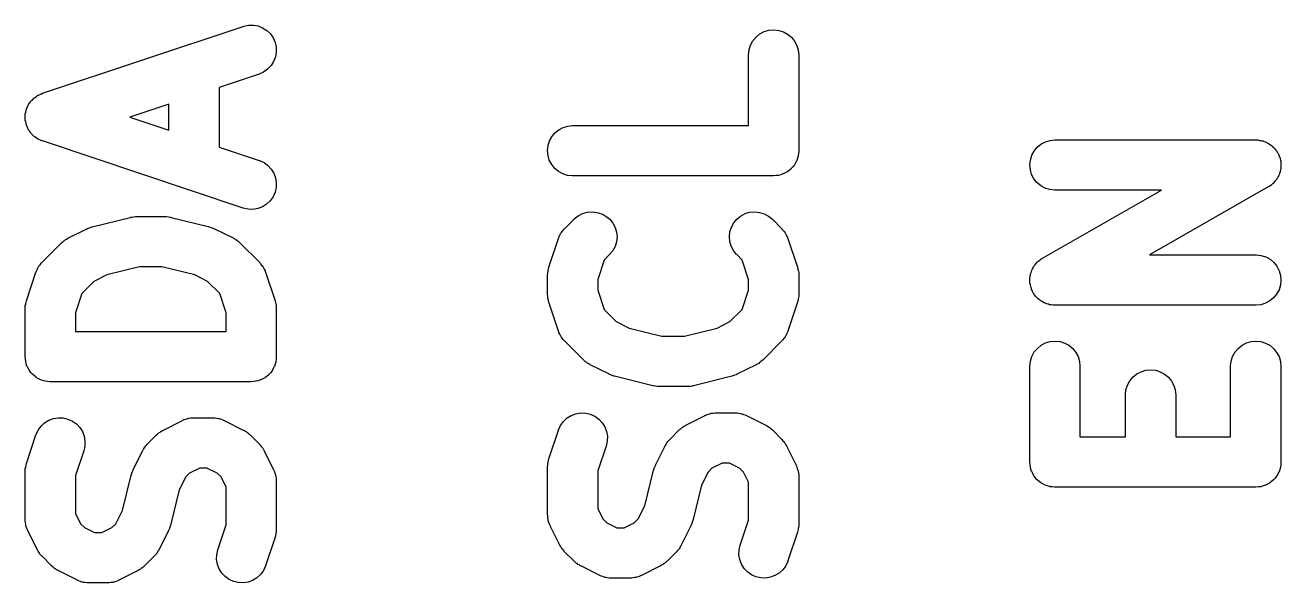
# Model space of a CAD drawing. Extents: x 113.5 to 162.5, y -151.1 to -75.5.
# Drawn here: x 137.13 to 143.38, y -148.94 to -146.17 of the extents above; entities that cross this region are included whole.
import ezdxf

# ---------------------------------------------------------------- set-up
doc = ezdxf.new("R2010")
doc.units = 0
doc.layers.add('BLACK', color=7, linetype='CONTINUOUS')

msp = doc.modelspace()

# ---------------------------------------------------------------- linework, layer by layer
at = {"layer": 'BLACK', "linetype": 'CONTINUOUS'}
for p, q in [((137.213, -146.505), (138.213, -146.172)), ((138.213, -146.172), (138.215, -146.171)), ((138.215, -146.171), (138.238, -146.166)), ((138.238, -146.166), (138.263, -146.166)), ((138.263, -146.166), (138.287, -146.17)), ((138.287, -146.17), (138.309, -146.179)), ((138.309, -146.179), (138.33, -146.192)), ((138.33, -146.192), (138.348, -146.209)), ((138.348, -146.209), (138.361, -146.229)), ((138.361, -146.229), (138.371, -146.252)), ((140.737, -146.265), (140.749, -146.244)), ((140.749, -146.244), (140.765, -146.225)), ((140.765, -146.225), (140.784, -146.21)), ((140.784, -146.21), (140.806, -146.198)), ((140.806, -146.198), (140.829, -146.191)), ((140.829, -146.191), (140.853, -146.189)), ((140.853, -146.189), (140.878, -146.192)), ((140.878, -146.192), (140.901, -146.199)), ((140.901, -146.199), (140.922, -146.211)), ((140.922, -146.211), (140.941, -146.226)), ((140.941, -146.226), (140.956, -146.245)), ((140.956, -146.245), (140.968, -146.267)), ((138.371, -146.252), (138.376, -146.276)), ((138.377, -146.3), (138.373, -146.324)), ((138.376, -146.276), (138.377, -146.3)), ((140.727, -146.313), (140.73, -146.288)), ((140.73, -146.288), (140.737, -146.265)), ((140.968, -146.267), (140.975, -146.29)), ((140.975, -146.29), (140.977, -146.314)), ((138.351, -146.367), (138.334, -146.385)), ((138.364, -146.347), (138.351, -146.367)), ((138.373, -146.324), (138.364, -146.347)), ((140.727, -146.314), (140.727, -146.313)), ((140.727, -146.665), (140.727, -146.314)), ((140.977, -146.314), (140.977, -146.79)), ((138.292, -146.409), (138.092, -146.476)), ((138.314, -146.399), (138.292, -146.409)), ((138.334, -146.385), (138.314, -146.399)), ((138.092, -146.476), (138.092, -146.772)), ((137.143, -146.565), (137.144, -146.561)), ((137.144, -146.561), (137.149, -146.554)), ((137.149, -146.554), (137.154, -146.547)), ((137.154, -146.547), (137.156, -146.544)), ((137.156, -146.544), (137.158, -146.541)), ((137.158, -146.541), (137.165, -146.535)), ((137.165, -146.535), (137.171, -146.529)), ((137.171, -146.529), (137.174, -146.527)), ((137.174, -146.527), (137.176, -146.525)), ((137.176, -146.525), (137.184, -146.52)), ((137.184, -146.52), (137.191, -146.515)), ((137.191, -146.515), (137.194, -146.514)), ((137.194, -146.514), (137.197, -146.512)), ((137.197, -146.512), (137.205, -146.509)), ((137.205, -146.509), (137.213, -146.505)), ((137.842, -146.559), (137.648, -146.624)), ((137.842, -146.688), (137.842, -146.559)), ((137.128, -146.607), (137.13, -146.599)), ((137.128, -146.611), (137.128, -146.607)), ((137.128, -146.614), (137.128, -146.611)), ((137.128, -146.623), (137.128, -146.614)), ((137.128, -146.632), (137.128, -146.623)), ((137.13, -146.599), (137.132, -146.59)), ((137.132, -146.59), (137.133, -146.587)), ((137.133, -146.587), (137.134, -146.583)), ((137.134, -146.583), (137.138, -146.576)), ((137.138, -146.576), (137.141, -146.568)), ((137.141, -146.568), (137.143, -146.565)), ((137.648, -146.624), (137.842, -146.688)), ((137.128, -146.635), (137.128, -146.632)), ((137.128, -146.639), (137.128, -146.635)), ((137.13, -146.647), (137.128, -146.639)), ((137.132, -146.656), (137.13, -146.647)), ((137.133, -146.659), (137.132, -146.656)), ((137.134, -146.663), (137.133, -146.659)), ((137.137, -146.67), (137.134, -146.663)), ((137.14, -146.679), (137.137, -146.67)), ((137.142, -146.682), (137.14, -146.679)), ((137.143, -146.685), (137.142, -146.682)), ((137.148, -146.692), (137.143, -146.685)), ((139.764, -146.702), (139.783, -146.686)), ((139.783, -146.686), (139.805, -146.675)), ((139.805, -146.675), (139.828, -146.668)), ((139.828, -146.668), (139.852, -146.665)), ((139.852, -146.665), (140.727, -146.665)), ((137.153, -146.699), (137.148, -146.692)), ((137.155, -146.702), (137.153, -146.699)), ((137.157, -146.705), (137.155, -146.702)), ((137.163, -146.711), (137.157, -146.705)), ((137.169, -146.717), (137.163, -146.711)), ((137.172, -146.719), (137.169, -146.717)), ((137.175, -146.722), (137.172, -146.719)), ((137.182, -146.727), (137.175, -146.722)), ((137.189, -146.732), (137.182, -146.727)), ((137.192, -146.733), (137.189, -146.732)), ((137.195, -146.735), (137.192, -146.733)), ((137.203, -146.738), (137.195, -146.735)), ((137.211, -146.742), (137.203, -146.738)), ((137.213, -146.742), (137.211, -146.742)), ((138.213, -147.076), (137.213, -146.742)), ((139.73, -146.765), (139.737, -146.742)), ((139.737, -146.742), (139.749, -146.721)), ((139.749, -146.721), (139.764, -146.702)), ((142.183, -146.758), (142.205, -146.746)), ((142.205, -146.746), (142.228, -146.739)), ((142.228, -146.739), (142.252, -146.737)), ((142.252, -146.737), (143.252, -146.737)), ((143.252, -146.737), (143.254, -146.737)), ((143.254, -146.737), (143.258, -146.737)), ((143.258, -146.737), (143.263, -146.737)), ((143.263, -146.737), (143.27, -146.739)), ((143.27, -146.739), (143.278, -146.74)), ((143.278, -146.74), (143.282, -146.741)), ((143.282, -146.741), (143.287, -146.742)), ((143.287, -146.742), (143.294, -146.745)), ((143.294, -146.745), (143.302, -146.747)), ((143.302, -146.747), (143.305, -146.749)), ((143.305, -146.749), (143.309, -146.751)), ((138.092, -146.772), (138.292, -146.839)), ((139.727, -146.79), (139.73, -146.765)), ((139.73, -146.814), (139.727, -146.79)), ((140.976, -146.804), (140.975, -146.816)), ((140.977, -146.792), (140.976, -146.804)), ((140.977, -146.79), (140.977, -146.791)), ((140.977, -146.791), (140.977, -146.791)), ((140.977, -146.791), (140.977, -146.791)), ((140.977, -146.791), (140.977, -146.792)), ((142.137, -146.813), (142.149, -146.792)), ((142.149, -146.792), (142.164, -146.773)), ((142.164, -146.773), (142.183, -146.758)), ((143.309, -146.751), (143.316, -146.755)), ((143.316, -146.755), (143.323, -146.759)), ((143.323, -146.759), (143.326, -146.761)), ((143.326, -146.761), (143.33, -146.764)), ((143.33, -146.764), (143.336, -146.769)), ((143.336, -146.769), (143.342, -146.774)), ((143.342, -146.774), (143.344, -146.778)), ((143.344, -146.778), (143.347, -146.781)), ((143.347, -146.781), (143.352, -146.787)), ((143.352, -146.787), (143.357, -146.793)), ((143.357, -146.793), (143.359, -146.797)), ((143.359, -146.797), (143.361, -146.801)), ((143.361, -146.801), (143.365, -146.808)), ((143.365, -146.808), (143.368, -146.815)), ((138.292, -146.839), (138.294, -146.839)), ((138.294, -146.839), (138.316, -146.849)), ((138.316, -146.849), (138.335, -146.864)), ((138.335, -146.864), (138.352, -146.882)), ((139.736, -146.837), (139.73, -146.814)), ((139.748, -146.859), (139.736, -146.837)), ((139.763, -146.878), (139.748, -146.859)), ((140.948, -146.87), (140.94, -146.879)), ((140.956, -146.861), (140.948, -146.87)), ((140.962, -146.85), (140.956, -146.86)), ((140.956, -146.86), (140.956, -146.861)), ((140.956, -146.861), (140.956, -146.861)), ((140.967, -146.84), (140.962, -146.85)), ((140.968, -146.839), (140.967, -146.839)), ((140.967, -146.839), (140.967, -146.84)), ((140.971, -146.828), (140.968, -146.839)), ((140.975, -146.816), (140.971, -146.828)), ((140.975, -146.816), (140.975, -146.816)), ((140.975, -146.816), (140.975, -146.816)), ((142.127, -146.861), (142.13, -146.837)), ((142.13, -146.885), (142.127, -146.861)), ((142.13, -146.837), (142.137, -146.813)), ((143.368, -146.815), (143.369, -146.819)), ((143.369, -146.819), (143.371, -146.823)), ((143.371, -146.823), (143.373, -146.831)), ((143.373, -146.831), (143.375, -146.838)), ((143.375, -146.838), (143.376, -146.843)), ((143.376, -146.843), (143.376, -146.847)), ((143.376, -146.847), (143.377, -146.855)), ((143.377, -146.871), (143.376, -146.879)), ((143.377, -146.855), (143.377, -146.863)), ((143.377, -146.863), (143.377, -146.867)), ((143.377, -146.867), (143.377, -146.871)), ((138.352, -146.882), (138.365, -146.902)), ((138.365, -146.902), (138.373, -146.925)), ((138.373, -146.925), (138.377, -146.949)), ((139.782, -146.894), (139.763, -146.878)), ((139.803, -146.905), (139.782, -146.894)), ((139.826, -146.913), (139.803, -146.905)), ((139.851, -146.915), (139.826, -146.913)), ((139.852, -146.915), (139.851, -146.915)), ((140.852, -146.915), (139.852, -146.915)), ((140.864, -146.914), (140.852, -146.915)), ((140.876, -146.913), (140.864, -146.914)), ((140.877, -146.913), (140.876, -146.913)), ((140.876, -146.913), (140.876, -146.913)), ((140.888, -146.91), (140.877, -146.913)), ((140.899, -146.906), (140.888, -146.91)), ((140.9, -146.906), (140.899, -146.906)), ((140.91, -146.901), (140.9, -146.906)), ((140.9, -146.906), (140.9, -146.906)), ((140.921, -146.895), (140.91, -146.901)), ((140.922, -146.895), (140.921, -146.895)), ((140.921, -146.895), (140.921, -146.895)), ((140.931, -146.887), (140.922, -146.895)), ((140.94, -146.88), (140.931, -146.887)), ((140.94, -146.879), (140.94, -146.879)), ((140.94, -146.879), (140.94, -146.88)), ((142.136, -146.909), (142.13, -146.885)), ((142.148, -146.93), (142.136, -146.909)), ((142.163, -146.949), (142.148, -146.93)), ((143.353, -146.935), (143.351, -146.939)), ((143.356, -146.932), (143.353, -146.935)), ((143.36, -146.925), (143.356, -146.932)), ((143.364, -146.918), (143.36, -146.925)), ((143.366, -146.914), (143.364, -146.918)), ((143.368, -146.91), (143.366, -146.914)), ((143.37, -146.903), (143.368, -146.91)), ((143.373, -146.895), (143.37, -146.903)), ((143.374, -146.891), (143.373, -146.895)), ((143.375, -146.887), (143.374, -146.891)), ((143.376, -146.879), (143.375, -146.887)), ((138.371, -146.997), (138.361, -147.02)), ((138.376, -146.974), (138.371, -146.997)), ((138.377, -146.949), (138.376, -146.974)), ((142.182, -146.965), (142.163, -146.949)), ((142.203, -146.977), (142.182, -146.965)), ((142.19, -147.325), (142.782, -146.987)), ((142.226, -146.984), (142.203, -146.977)), ((142.251, -146.987), (142.226, -146.984)), ((142.252, -146.987), (142.251, -146.987)), ((142.782, -146.987), (142.252, -146.987)), ((143.314, -146.97), (142.723, -147.308)), ((143.318, -146.968), (143.314, -146.97)), ((143.322, -146.966), (143.318, -146.968)), ((143.328, -146.961), (143.322, -146.966)), ((143.334, -146.956), (143.328, -146.961)), ((143.337, -146.953), (143.334, -146.956)), ((143.34, -146.951), (143.337, -146.953)), ((143.346, -146.944), (143.34, -146.951)), ((143.351, -146.939), (143.346, -146.944)), ((138.329, -147.056), (138.308, -147.069)), ((138.346, -147.04), (138.329, -147.056)), ((138.361, -147.02), (138.346, -147.04)), ((137.46, -147.169), (137.651, -147.122)), ((137.651, -147.122), (137.652, -147.121)), ((137.652, -147.121), (137.655, -147.121)), ((137.655, -147.121), (137.657, -147.12)), ((137.657, -147.12), (137.667, -147.119)), ((137.667, -147.119), (137.677, -147.118)), ((137.677, -147.118), (137.679, -147.118)), ((137.679, -147.118), (137.681, -147.118)), ((137.681, -147.118), (137.824, -147.118)), ((137.824, -147.118), (137.826, -147.118)), ((137.826, -147.118), (137.828, -147.118)), ((137.828, -147.118), (137.83, -147.118)), ((137.83, -147.118), (137.84, -147.119)), ((137.84, -147.119), (137.85, -147.121)), ((137.85, -147.121), (137.852, -147.121)), ((137.852, -147.121), (137.854, -147.122)), ((137.854, -147.122), (138.045, -147.169)), ((138.237, -147.081), (138.213, -147.076)), ((138.261, -147.082), (138.237, -147.081)), ((138.285, -147.078), (138.261, -147.082)), ((138.308, -147.069), (138.285, -147.078)), ((139.86, -147.129), (139.88, -147.114)), ((139.88, -147.114), (139.901, -147.103)), ((139.901, -147.103), (139.925, -147.096)), ((139.925, -147.096), (139.949, -147.094)), ((139.949, -147.094), (139.973, -147.097)), ((139.973, -147.097), (139.996, -147.104)), ((139.996, -147.104), (140.018, -147.116)), ((140.018, -147.116), (140.037, -147.131)), ((140.669, -147.13), (140.688, -147.115)), ((140.688, -147.115), (140.71, -147.103)), ((140.71, -147.103), (140.733, -147.096)), ((140.733, -147.096), (140.758, -147.094)), ((140.758, -147.094), (140.782, -147.097)), ((140.782, -147.097), (140.805, -147.104)), ((140.805, -147.104), (140.827, -147.115)), ((140.827, -147.115), (140.846, -147.131)), ((137.339, -147.226), (137.435, -147.179)), ((137.435, -147.179), (137.436, -147.178)), ((137.436, -147.178), (137.437, -147.178)), ((137.437, -147.177), (137.448, -147.173)), ((137.437, -147.178), (137.437, -147.177)), ((137.448, -147.173), (137.459, -147.169)), ((137.459, -147.169), (137.46, -147.169)), ((137.46, -147.169), (137.46, -147.169)), ((138.045, -147.169), (138.046, -147.17)), ((138.046, -147.17), (138.047, -147.17)), ((138.047, -147.17), (138.047, -147.17)), ((138.047, -147.17), (138.058, -147.174)), ((138.058, -147.174), (138.069, -147.178)), ((138.069, -147.178), (138.07, -147.178)), ((138.07, -147.178), (138.07, -147.179)), ((138.07, -147.179), (138.165, -147.226)), ((139.802, -147.191), (139.807, -147.184)), ((139.807, -147.184), (139.809, -147.181)), ((139.809, -147.181), (139.812, -147.178)), ((139.812, -147.178), (139.859, -147.131)), ((139.859, -147.131), (139.86, -147.129)), ((140.037, -147.131), (140.052, -147.15)), ((140.052, -147.15), (140.063, -147.172)), ((140.063, -147.172), (140.07, -147.195)), ((140.635, -147.193), (140.642, -147.17)), ((140.642, -147.17), (140.654, -147.149)), ((140.654, -147.149), (140.669, -147.13)), ((140.846, -147.131), (140.893, -147.178)), ((140.893, -147.178), (140.894, -147.18)), ((140.894, -147.18), (140.897, -147.182)), ((140.897, -147.182), (140.899, -147.185)), ((140.899, -147.185), (140.904, -147.192)), ((137.212, -147.345), (137.307, -147.25)), ((137.307, -147.25), (137.308, -147.248)), ((137.308, -147.248), (137.314, -147.244)), ((137.314, -147.244), (137.319, -147.239)), ((137.319, -147.239), (137.323, -147.237)), ((137.323, -147.237), (137.327, -147.233)), ((137.327, -147.233), (137.333, -147.23)), ((137.333, -147.23), (137.339, -147.226)), ((138.165, -147.226), (138.167, -147.227)), ((138.167, -147.227), (138.173, -147.231)), ((138.173, -147.231), (138.179, -147.234)), ((138.179, -147.234), (138.183, -147.238)), ((138.183, -147.238), (138.187, -147.24)), ((138.187, -147.24), (138.192, -147.245)), ((138.192, -147.245), (138.198, -147.25)), ((138.198, -147.25), (138.293, -147.345)), ((139.734, -147.37), (139.781, -147.227)), ((139.781, -147.227), (139.782, -147.225)), ((139.782, -147.225), (139.784, -147.222)), ((139.784, -147.222), (139.785, -147.219)), ((139.785, -147.219), (139.789, -147.211)), ((139.789, -147.211), (139.792, -147.203)), ((139.792, -147.203), (139.794, -147.2)), ((139.794, -147.2), (139.796, -147.197)), ((139.796, -147.197), (139.802, -147.191)), ((140.07, -147.244), (140.063, -147.267)), ((140.07, -147.195), (140.073, -147.219)), ((140.073, -147.219), (140.07, -147.244)), ((140.632, -147.218), (140.635, -147.193)), ((140.634, -147.242), (140.632, -147.218)), ((140.641, -147.265), (140.634, -147.242)), ((140.904, -147.192), (140.91, -147.199)), ((140.91, -147.199), (140.911, -147.202)), ((140.911, -147.202), (140.913, -147.205)), ((140.913, -147.205), (140.917, -147.213)), ((140.917, -147.213), (140.921, -147.22)), ((140.921, -147.22), (140.922, -147.224)), ((140.922, -147.224), (140.923, -147.227)), ((140.923, -147.227), (140.971, -147.37)), ((140.036, -147.307), (140.009, -147.334)), ((140.051, -147.289), (140.036, -147.307)), ((140.063, -147.267), (140.051, -147.289)), ((140.652, -147.287), (140.641, -147.265)), ((140.668, -147.306), (140.652, -147.287)), ((140.669, -147.307), (140.668, -147.306)), ((140.696, -147.334), (140.669, -147.307)), ((142.723, -147.308), (143.252, -147.308)), ((143.252, -147.308), (143.254, -147.308)), ((143.254, -147.308), (143.278, -147.311)), ((143.278, -147.311), (143.302, -147.318)), ((137.189, -147.378), (137.192, -147.37)), ((137.192, -147.37), (137.194, -147.367)), ((137.194, -147.367), (137.196, -147.364)), ((137.196, -147.364), (137.202, -147.357)), ((137.202, -147.357), (137.207, -147.35)), ((137.207, -147.35), (137.209, -147.348)), ((137.209, -147.348), (137.212, -147.345)), ((137.696, -147.368), (137.534, -147.408)), ((137.808, -147.368), (137.696, -147.368)), ((137.971, -147.408), (137.808, -147.368)), ((138.293, -147.345), (138.294, -147.346)), ((138.294, -147.346), (138.297, -147.349)), ((138.297, -147.349), (138.299, -147.352)), ((138.299, -147.352), (138.304, -147.359)), ((138.304, -147.359), (138.31, -147.365)), ((138.31, -147.365), (138.311, -147.369)), ((138.311, -147.369), (138.313, -147.372)), ((138.313, -147.372), (138.317, -147.379)), ((139.732, -147.377), (139.734, -147.37)), ((140.009, -147.334), (139.977, -147.43)), ((140.727, -147.43), (140.696, -147.334)), ((140.971, -147.37), (140.972, -147.372)), ((140.972, -147.372), (140.973, -147.379)), ((142.141, -147.377), (142.145, -147.37)), ((142.145, -147.37), (142.149, -147.363)), ((142.149, -147.363), (142.151, -147.36)), ((142.151, -147.36), (142.154, -147.357)), ((142.154, -147.357), (142.159, -147.351)), ((142.159, -147.351), (142.164, -147.345)), ((142.164, -147.345), (142.168, -147.342)), ((142.168, -147.342), (142.17, -147.339)), ((142.17, -147.339), (142.177, -147.334)), ((142.177, -147.334), (142.183, -147.329)), ((142.183, -147.329), (142.187, -147.327)), ((142.187, -147.327), (142.19, -147.325)), ((143.302, -147.318), (143.323, -147.33)), ((143.323, -147.33), (143.342, -147.346)), ((143.342, -147.346), (143.357, -147.365)), ((143.357, -147.365), (143.368, -147.387)), ((137.134, -147.537), (137.181, -147.394)), ((137.181, -147.394), (137.182, -147.392)), ((137.182, -147.392), (137.184, -147.389)), ((137.184, -147.389), (137.185, -147.385)), ((137.185, -147.385), (137.189, -147.378)), ((137.534, -147.408), (137.469, -147.441)), ((138.035, -147.441), (137.971, -147.408)), ((138.317, -147.379), (138.321, -147.387)), ((138.321, -147.387), (138.322, -147.39)), ((138.322, -147.39), (138.323, -147.394)), ((138.323, -147.394), (138.371, -147.537)), ((139.727, -147.408), (139.728, -147.401)), ((139.727, -147.41), (139.727, -147.408)), ((139.727, -147.505), (139.727, -147.41)), ((139.728, -147.394), (139.73, -147.389)), ((139.728, -147.401), (139.728, -147.394)), ((139.73, -147.384), (139.732, -147.377)), ((139.73, -147.389), (139.73, -147.384)), ((139.977, -147.43), (139.977, -147.484)), ((140.727, -147.484), (140.727, -147.43)), ((140.973, -147.379), (140.975, -147.385)), ((140.975, -147.385), (140.976, -147.39)), ((140.976, -147.39), (140.977, -147.396)), ((140.977, -147.396), (140.977, -147.403)), ((140.977, -147.403), (140.977, -147.41)), ((140.977, -147.41), (140.977, -147.505)), ((142.127, -147.432), (142.128, -147.428)), ((142.128, -147.44), (142.127, -147.432)), ((142.128, -147.424), (142.129, -147.416)), ((142.128, -147.428), (142.128, -147.424)), ((142.129, -147.416), (142.13, -147.408)), ((142.13, -147.408), (142.131, -147.404)), ((142.131, -147.404), (142.132, -147.4)), ((142.132, -147.4), (142.135, -147.393)), ((142.135, -147.393), (142.137, -147.385)), ((142.137, -147.385), (142.139, -147.381)), ((142.139, -147.381), (142.141, -147.377)), ((143.368, -147.387), (143.375, -147.41)), ((143.375, -147.41), (143.377, -147.434)), ((143.377, -147.434), (143.375, -147.458)), ((137.469, -147.441), (137.409, -147.501)), ((138.096, -147.501), (138.035, -147.441)), ((139.977, -147.484), (140.009, -147.58)), ((140.696, -147.58), (140.727, -147.484)), ((142.128, -147.448), (142.128, -147.44)), ((142.129, -147.453), (142.128, -147.448)), ((142.13, -147.457), (142.129, -147.453)), ((142.132, -147.464), (142.13, -147.457)), ((142.134, -147.472), (142.132, -147.464)), ((142.135, -147.476), (142.134, -147.472)), ((142.136, -147.48), (142.135, -147.476)), ((142.14, -147.487), (142.136, -147.48)), ((142.143, -147.495), (142.14, -147.487)), ((142.146, -147.498), (142.143, -147.495)), ((142.148, -147.502), (142.146, -147.498)), ((143.368, -147.482), (143.356, -147.503)), ((143.375, -147.458), (143.368, -147.482)), ((137.128, -147.56), (137.13, -147.555)), ((137.128, -147.567), (137.128, -147.56)), ((137.13, -147.55), (137.132, -147.544)), ((137.13, -147.555), (137.13, -147.55)), ((137.132, -147.544), (137.134, -147.537)), ((137.409, -147.501), (137.377, -147.596)), ((138.127, -147.596), (138.096, -147.501)), ((138.371, -147.537), (138.372, -147.538)), ((138.372, -147.538), (138.373, -147.545)), ((138.373, -147.545), (138.375, -147.552)), ((138.375, -147.552), (138.376, -147.557)), ((138.376, -147.557), (138.377, -147.562)), ((138.377, -147.562), (138.377, -147.569)), ((139.728, -147.512), (139.727, -147.505)), ((139.728, -147.519), (139.728, -147.512)), ((139.729, -147.524), (139.728, -147.519)), ((139.73, -147.529), (139.729, -147.524)), ((139.732, -147.536), (139.73, -147.529)), ((139.733, -147.543), (139.732, -147.536)), ((139.734, -147.544), (139.733, -147.543)), ((139.781, -147.687), (139.734, -147.544)), ((140.971, -147.544), (140.923, -147.687)), ((140.973, -147.537), (140.971, -147.544)), ((140.975, -147.531), (140.973, -147.537)), ((140.976, -147.521), (140.975, -147.526)), ((140.975, -147.526), (140.975, -147.531)), ((140.977, -147.513), (140.976, -147.521)), ((140.977, -147.505), (140.977, -147.507)), ((140.977, -147.507), (140.977, -147.513)), ((142.153, -147.508), (142.148, -147.502)), ((142.157, -147.515), (142.153, -147.508)), ((142.16, -147.518), (142.157, -147.515)), ((142.163, -147.521), (142.16, -147.518)), ((142.169, -147.526), (142.163, -147.521)), ((142.175, -147.531), (142.169, -147.526)), ((142.179, -147.534), (142.175, -147.531)), ((142.182, -147.536), (142.179, -147.534)), ((142.189, -147.54), (142.182, -147.536)), ((142.196, -147.545), (142.189, -147.54)), ((142.199, -147.546), (142.196, -147.545)), ((142.203, -147.548), (142.199, -147.546)), ((142.211, -147.551), (142.203, -147.548)), ((142.218, -147.554), (142.211, -147.551)), ((142.222, -147.554), (142.218, -147.554)), ((142.226, -147.556), (142.222, -147.554)), ((142.234, -147.556), (142.226, -147.556)), ((142.242, -147.558), (142.234, -147.556)), ((142.246, -147.558), (142.242, -147.558)), ((142.251, -147.558), (142.246, -147.558)), ((142.252, -147.558), (142.251, -147.558)), ((143.252, -147.558), (142.252, -147.558)), ((143.277, -147.556), (143.252, -147.558)), ((143.3, -147.549), (143.277, -147.556)), ((143.322, -147.537), (143.3, -147.549)), ((143.34, -147.522), (143.322, -147.537)), ((143.356, -147.503), (143.34, -147.522)), ((137.127, -147.574), (137.128, -147.567)), ((137.127, -147.576), (137.127, -147.574)), ((137.127, -147.814), (137.127, -147.576)), ((137.377, -147.596), (137.377, -147.689)), ((138.127, -147.689), (138.127, -147.596)), ((138.377, -147.569), (138.377, -147.576)), ((138.377, -147.576), (138.377, -147.814)), ((140.009, -147.58), (140.069, -147.64)), ((140.635, -147.64), (140.696, -147.58)), ((139.783, -147.691), (139.781, -147.687)), ((140.069, -147.64), (140.134, -147.673)), ((140.134, -147.673), (140.296, -147.713)), ((140.408, -147.713), (140.571, -147.673)), ((140.571, -147.673), (140.635, -147.64)), ((140.923, -147.687), (140.923, -147.689)), ((137.377, -147.689), (138.127, -147.689)), ((139.784, -147.694), (139.783, -147.691)), ((139.788, -147.702), (139.784, -147.694)), ((139.791, -147.709), (139.788, -147.702)), ((139.793, -147.712), (139.791, -147.709)), ((139.795, -147.716), (139.793, -147.712)), ((139.8, -147.722), (139.795, -147.716)), ((139.805, -147.729), (139.8, -147.722)), ((139.808, -147.732), (139.805, -147.729)), ((139.81, -147.735), (139.808, -147.732)), ((139.812, -147.736), (139.81, -147.735)), ((139.907, -147.831), (139.812, -147.736)), ((140.296, -147.713), (140.408, -147.713)), ((140.893, -147.736), (140.798, -147.831)), ((140.895, -147.733), (140.893, -147.736)), ((140.898, -147.731), (140.895, -147.733)), ((140.903, -147.724), (140.898, -147.731)), ((140.909, -147.717), (140.903, -147.724)), ((140.91, -147.714), (140.909, -147.717)), ((140.913, -147.711), (140.91, -147.714)), ((140.916, -147.703), (140.913, -147.711)), ((140.92, -147.696), (140.916, -147.703)), ((140.921, -147.692), (140.92, -147.696)), ((140.923, -147.689), (140.921, -147.692)), ((142.184, -147.757), (142.206, -147.746)), ((142.206, -147.746), (142.229, -147.739)), ((142.229, -147.739), (142.253, -147.737)), ((142.253, -147.737), (142.278, -147.739)), ((142.278, -147.739), (142.301, -147.747)), ((142.301, -147.747), (142.322, -147.758)), ((143.184, -147.757), (143.206, -147.746)), ((143.206, -147.746), (143.229, -147.739)), ((143.229, -147.739), (143.253, -147.737)), ((143.253, -147.737), (143.278, -147.739)), ((143.278, -147.739), (143.301, -147.747)), ((143.301, -147.747), (143.322, -147.758)), ((142.137, -147.813), (142.149, -147.791)), ((142.149, -147.791), (142.165, -147.773)), ((142.165, -147.773), (142.184, -147.757)), ((142.322, -147.758), (142.341, -147.774)), ((142.341, -147.774), (142.356, -147.793)), ((142.356, -147.793), (142.368, -147.814)), ((143.137, -147.813), (143.149, -147.791)), ((143.149, -147.791), (143.165, -147.773)), ((143.165, -147.773), (143.184, -147.757)), ((143.322, -147.758), (143.341, -147.774)), ((143.341, -147.774), (143.356, -147.793)), ((143.356, -147.793), (143.368, -147.814)), ((137.129, -147.826), (137.127, -147.814)), ((137.13, -147.838), (137.129, -147.826)), ((137.13, -147.839), (137.13, -147.838)), ((137.13, -147.838), (137.13, -147.838)), ((137.133, -147.85), (137.13, -147.839)), ((137.136, -147.861), (137.133, -147.85)), ((137.137, -147.862), (137.136, -147.861)), ((137.142, -147.872), (137.137, -147.862)), ((137.137, -147.862), (137.137, -147.862)), ((137.148, -147.883), (137.142, -147.872)), ((138.362, -147.874), (138.356, -147.884)), ((138.367, -147.864), (138.362, -147.874)), ((138.368, -147.863), (138.367, -147.863)), ((138.367, -147.863), (138.367, -147.864)), ((138.371, -147.851), (138.368, -147.863)), ((138.375, -147.84), (138.371, -147.851)), ((138.376, -147.828), (138.375, -147.839)), ((138.375, -147.839), (138.375, -147.84)), ((138.375, -147.84), (138.375, -147.84)), ((138.377, -147.816), (138.376, -147.828)), ((138.377, -147.814), (138.377, -147.815)), ((138.377, -147.815), (138.377, -147.815)), ((138.377, -147.815), (138.377, -147.815)), ((138.377, -147.815), (138.377, -147.816)), ((139.912, -147.836), (139.907, -147.831)), ((139.917, -147.841), (139.912, -147.836)), ((139.922, -147.843), (139.917, -147.841)), ((139.926, -147.847), (139.922, -147.843)), ((139.932, -147.85), (139.926, -147.847)), ((139.938, -147.854), (139.932, -147.85)), ((139.939, -147.855), (139.938, -147.854)), ((140.035, -147.902), (139.939, -147.855)), ((140.765, -147.855), (140.67, -147.902)), ((140.771, -147.851), (140.765, -147.855)), ((140.778, -147.848), (140.771, -147.851)), ((140.782, -147.844), (140.778, -147.848)), ((140.786, -147.842), (140.782, -147.844)), ((140.791, -147.837), (140.786, -147.842)), ((140.797, -147.832), (140.791, -147.837)), ((140.798, -147.831), (140.797, -147.832)), ((142.127, -147.86), (142.13, -147.836)), ((142.127, -147.862), (142.127, -147.86)), ((142.127, -148.338), (142.127, -147.862)), ((142.13, -147.836), (142.137, -147.813)), ((142.368, -147.814), (142.375, -147.838)), ((142.375, -147.838), (142.377, -147.862)), ((142.377, -147.862), (142.377, -148.213)), ((143.127, -147.86), (143.13, -147.836)), ((143.127, -147.862), (143.127, -147.86)), ((143.127, -148.213), (143.127, -147.862)), ((143.13, -147.836), (143.137, -147.813)), ((143.368, -147.814), (143.375, -147.838)), ((143.375, -147.838), (143.377, -147.862)), ((143.377, -147.862), (143.377, -148.338)), ((137.156, -147.893), (137.148, -147.883)), ((137.148, -147.883), (137.148, -147.883)), ((137.148, -147.883), (137.148, -147.883)), ((137.163, -147.902), (137.156, -147.893)), ((137.164, -147.902), (137.163, -147.902)), ((137.163, -147.902), (137.163, -147.902)), ((137.173, -147.91), (137.164, -147.902)), ((137.182, -147.917), (137.173, -147.91)), ((137.182, -147.918), (137.182, -147.917)), ((137.193, -147.924), (137.182, -147.918)), ((137.182, -147.918), (137.182, -147.918)), ((137.203, -147.929), (137.193, -147.924)), ((137.204, -147.929), (137.203, -147.929)), ((137.204, -147.93), (137.204, -147.929)), ((137.215, -147.933), (137.204, -147.93)), ((137.226, -147.937), (137.215, -147.933)), ((137.227, -147.937), (137.226, -147.937)), ((137.239, -147.938), (137.227, -147.937)), ((137.227, -147.937), (137.227, -147.937)), ((138.276, -147.937), (138.264, -147.938)), ((138.277, -147.937), (138.276, -147.937)), ((138.276, -147.937), (138.276, -147.937)), ((138.288, -147.934), (138.277, -147.937)), ((138.299, -147.93), (138.288, -147.934)), ((138.3, -147.93), (138.299, -147.93)), ((138.31, -147.924), (138.3, -147.93)), ((138.3, -147.93), (138.3, -147.93)), ((138.321, -147.919), (138.31, -147.924)), ((138.322, -147.918), (138.321, -147.919)), ((138.321, -147.919), (138.321, -147.919)), ((138.331, -147.911), (138.322, -147.918)), ((138.34, -147.904), (138.331, -147.911)), ((138.348, -147.894), (138.34, -147.903)), ((138.34, -147.903), (138.34, -147.903)), ((138.34, -147.903), (138.34, -147.904)), ((138.356, -147.885), (138.348, -147.894)), ((138.356, -147.884), (138.356, -147.885)), ((138.356, -147.885), (138.356, -147.885)), ((140.036, -147.903), (140.035, -147.902)), ((140.035, -147.902), (140.035, -147.902)), ((140.046, -147.907), (140.036, -147.903)), ((140.057, -147.911), (140.046, -147.907)), ((140.058, -147.911), (140.057, -147.911)), ((140.06, -147.912), (140.058, -147.911)), ((140.058, -147.911), (140.058, -147.911)), ((140.251, -147.959), (140.06, -147.912)), ((140.645, -147.912), (140.454, -147.959)), ((140.646, -147.911), (140.645, -147.912)), ((140.645, -147.912), (140.645, -147.912)), ((140.657, -147.907), (140.646, -147.911)), ((140.668, -147.904), (140.657, -147.907)), ((140.669, -147.903), (140.668, -147.903)), ((140.668, -147.903), (140.668, -147.904)), ((140.67, -147.902), (140.669, -147.903)), ((142.614, -147.956), (142.625, -147.934)), ((142.625, -147.934), (142.641, -147.915)), ((142.641, -147.915), (142.66, -147.9)), ((142.66, -147.9), (142.682, -147.889)), ((142.682, -147.889), (142.705, -147.882)), ((142.705, -147.882), (142.729, -147.88)), ((142.729, -147.88), (142.754, -147.882)), ((142.754, -147.882), (142.777, -147.89)), ((142.777, -147.89), (142.798, -147.901)), ((142.798, -147.901), (142.817, -147.917)), ((142.817, -147.917), (142.833, -147.936)), ((142.833, -147.936), (142.844, -147.957)), ((137.251, -147.939), (137.239, -147.938)), ((137.252, -147.939), (137.251, -147.939)), ((137.251, -147.939), (137.251, -147.939)), ((138.252, -147.939), (137.252, -147.939)), ((137.252, -147.939), (137.252, -147.939)), ((137.252, -147.939), (137.252, -147.939)), ((138.264, -147.938), (138.252, -147.939)), ((140.253, -147.96), (140.251, -147.959)), ((140.255, -147.96), (140.253, -147.96)), ((140.265, -147.961), (140.255, -147.96)), ((140.275, -147.963), (140.265, -147.961)), ((140.277, -147.963), (140.275, -147.963)), ((140.279, -147.963), (140.277, -147.963)), ((140.281, -147.963), (140.279, -147.963)), ((140.424, -147.963), (140.281, -147.963)), ((140.426, -147.963), (140.424, -147.963)), ((140.428, -147.963), (140.426, -147.963)), ((140.438, -147.962), (140.428, -147.963)), ((140.448, -147.961), (140.438, -147.962)), ((140.45, -147.96), (140.448, -147.961)), ((140.452, -147.96), (140.45, -147.96)), ((140.454, -147.959), (140.452, -147.96)), ((142.604, -148.003), (142.606, -147.979)), ((142.606, -147.979), (142.614, -147.956)), ((142.844, -147.957), (142.851, -147.98)), ((142.851, -147.98), (142.854, -148.005)), ((142.604, -148.005), (142.604, -148.003)), ((142.604, -148.213), (142.604, -148.005)), ((142.854, -148.005), (142.854, -148.213)), ((137.245, -148.13), (137.268, -148.122)), ((137.268, -148.122), (137.292, -148.118)), ((137.292, -148.118), (137.317, -148.119)), ((137.317, -148.119), (137.34, -148.125)), ((137.34, -148.125), (137.363, -148.135)), ((137.919, -148.127), (137.927, -148.125)), ((137.927, -148.125), (137.935, -148.122)), ((137.935, -148.122), (137.939, -148.121)), ((137.939, -148.121), (137.942, -148.12)), ((137.942, -148.12), (137.951, -148.119)), ((137.951, -148.119), (137.959, -148.118)), ((137.959, -148.118), (137.963, -148.118)), ((137.963, -148.118), (137.967, -148.118)), ((137.967, -148.118), (138.062, -148.118)), ((138.062, -148.118), (138.064, -148.118)), ((138.064, -148.118), (138.067, -148.118)), ((138.067, -148.118), (138.071, -148.118)), ((138.071, -148.118), (138.079, -148.12)), ((138.079, -148.12), (138.088, -148.121)), ((138.088, -148.121), (138.091, -148.122)), ((138.091, -148.122), (138.095, -148.122)), ((138.095, -148.122), (138.103, -148.125)), ((138.103, -148.125), (138.111, -148.128)), ((139.807, -148.136), (139.824, -148.119)), ((139.824, -148.119), (139.845, -148.107)), ((139.845, -148.107), (139.868, -148.098)), ((139.868, -148.098), (139.892, -148.094)), ((139.892, -148.094), (139.917, -148.095)), ((139.917, -148.095), (139.94, -148.101)), ((139.94, -148.101), (139.963, -148.111)), ((139.963, -148.111), (139.982, -148.125)), ((139.982, -148.125), (139.999, -148.143)), ((140.416, -148.155), (140.511, -148.107)), ((140.511, -148.107), (140.512, -148.106)), ((140.512, -148.106), (140.516, -148.105)), ((140.516, -148.105), (140.519, -148.103)), ((140.519, -148.103), (140.527, -148.101)), ((140.527, -148.101), (140.535, -148.098)), ((140.535, -148.098), (140.539, -148.097)), ((140.539, -148.097), (140.542, -148.096)), ((140.542, -148.096), (140.551, -148.096)), ((140.551, -148.096), (140.559, -148.094)), ((140.559, -148.094), (140.563, -148.094)), ((140.563, -148.094), (140.567, -148.094)), ((140.567, -148.094), (140.662, -148.094)), ((140.662, -148.094), (140.664, -148.094)), ((140.664, -148.094), (140.667, -148.094)), ((140.667, -148.094), (140.671, -148.094)), ((140.671, -148.094), (140.679, -148.096)), ((140.679, -148.096), (140.688, -148.097)), ((140.688, -148.097), (140.691, -148.098)), ((140.691, -148.098), (140.695, -148.099)), ((140.695, -148.099), (140.703, -148.102)), ((140.703, -148.102), (140.711, -148.104)), ((140.711, -148.104), (140.714, -148.106)), ((140.714, -148.106), (140.718, -148.107)), ((140.718, -148.107), (140.813, -148.155)), ((137.182, -148.202), (137.192, -148.18)), ((137.192, -148.18), (137.207, -148.16)), ((137.207, -148.16), (137.224, -148.143)), ((137.224, -148.143), (137.245, -148.13)), ((137.363, -148.135), (137.382, -148.149)), ((137.382, -148.149), (137.399, -148.167)), ((137.399, -148.167), (137.412, -148.187)), ((137.412, -148.187), (137.421, -148.21)), ((137.799, -148.189), (137.803, -148.186)), ((137.803, -148.186), (137.81, -148.182)), ((137.81, -148.182), (137.816, -148.179)), ((137.816, -148.179), (137.911, -148.131)), ((137.911, -148.131), (137.912, -148.13)), ((137.912, -148.13), (137.916, -148.129)), ((137.916, -148.129), (137.919, -148.127)), ((138.111, -148.128), (138.114, -148.13)), ((138.114, -148.13), (138.118, -148.131)), ((138.118, -148.131), (138.213, -148.179)), ((138.213, -148.179), (138.215, -148.179)), ((138.215, -148.179), (138.22, -148.183)), ((138.22, -148.183), (138.227, -148.187)), ((138.227, -148.187), (138.231, -148.19)), ((139.734, -148.322), (139.781, -148.18)), ((139.781, -148.18), (139.782, -148.178)), ((139.782, -148.178), (139.792, -148.156)), ((139.792, -148.156), (139.807, -148.136)), ((139.999, -148.143), (140.012, -148.164)), ((140.012, -148.164), (140.021, -148.186)), ((140.021, -148.186), (140.025, -148.21)), ((140.335, -148.226), (140.383, -148.178)), ((140.383, -148.178), (140.384, -148.177)), ((140.384, -148.177), (140.39, -148.173)), ((140.39, -148.173), (140.395, -148.168)), ((140.395, -148.168), (140.399, -148.165)), ((140.399, -148.165), (140.403, -148.162)), ((140.403, -148.162), (140.41, -148.159)), ((140.41, -148.159), (140.416, -148.155)), ((140.813, -148.155), (140.815, -148.156)), ((140.815, -148.156), (140.82, -148.159)), ((140.82, -148.159), (140.827, -148.163)), ((140.827, -148.163), (140.831, -148.166)), ((140.831, -148.166), (140.835, -148.169)), ((140.835, -148.169), (140.84, -148.174)), ((140.84, -148.174), (140.846, -148.178)), ((140.846, -148.178), (140.893, -148.226)), ((137.134, -148.346), (137.181, -148.203)), ((137.181, -148.203), (137.182, -148.202)), ((137.421, -148.21), (137.425, -148.234)), ((137.425, -148.234), (137.424, -148.259)), ((137.731, -148.255), (137.735, -148.25)), ((137.735, -148.25), (137.783, -148.202)), ((137.783, -148.202), (137.784, -148.201)), ((137.784, -148.201), (137.79, -148.196)), ((137.79, -148.196), (137.795, -148.192)), ((137.795, -148.192), (137.799, -148.189)), ((138.231, -148.19), (138.235, -148.193)), ((138.235, -148.193), (138.24, -148.198)), ((138.24, -148.198), (138.246, -148.202)), ((138.246, -148.202), (138.293, -148.25)), ((138.293, -148.25), (138.294, -148.251)), ((140.024, -148.235), (140.019, -148.259)), ((140.025, -148.21), (140.024, -148.235)), ((140.317, -148.251), (140.32, -148.245)), ((140.32, -148.245), (140.323, -148.241)), ((140.323, -148.241), (140.326, -148.236)), ((140.326, -148.236), (140.331, -148.231)), ((140.331, -148.231), (140.335, -148.226)), ((140.893, -148.226), (140.894, -148.227)), ((140.894, -148.227), (140.899, -148.233)), ((140.899, -148.233), (140.904, -148.238)), ((140.904, -148.238), (140.906, -148.242)), ((140.906, -148.242), (140.91, -148.246)), ((140.91, -148.246), (140.913, -148.252)), ((142.377, -148.213), (142.604, -148.213)), ((142.854, -148.213), (143.127, -148.213)), ((137.419, -148.282), (137.377, -148.406)), ((137.424, -148.259), (137.419, -148.282)), ((137.664, -148.377), (137.712, -148.282)), ((137.712, -148.282), (137.713, -148.281)), ((137.713, -148.281), (137.717, -148.275)), ((137.717, -148.275), (137.72, -148.269)), ((137.72, -148.269), (137.723, -148.265)), ((137.723, -148.265), (137.726, -148.26)), ((137.726, -148.26), (137.731, -148.255)), ((138.294, -148.251), (138.299, -148.256)), ((138.299, -148.256), (138.304, -148.262)), ((138.304, -148.262), (138.306, -148.266)), ((138.306, -148.266), (138.31, -148.27)), ((138.31, -148.27), (138.313, -148.276)), ((138.313, -148.276), (138.317, -148.282)), ((138.317, -148.282), (138.364, -148.377)), ((140.019, -148.259), (139.977, -148.382)), ((140.264, -148.354), (140.312, -148.258)), ((140.312, -148.258), (140.313, -148.257)), ((140.313, -148.257), (140.317, -148.251)), ((140.913, -148.252), (140.917, -148.258)), ((140.917, -148.258), (140.964, -148.354)), ((137.128, -148.37), (137.13, -148.365)), ((137.128, -148.377), (137.128, -148.37)), ((137.13, -148.36), (137.132, -148.353)), ((137.13, -148.365), (137.13, -148.36)), ((137.132, -148.353), (137.134, -148.346)), ((137.996, -148.368), (137.945, -148.393)), ((138.032, -148.368), (137.996, -148.368)), ((138.083, -148.393), (138.032, -148.368)), ((139.727, -148.36), (139.728, -148.353)), ((139.727, -148.362), (139.727, -148.36)), ((139.727, -148.6), (139.727, -148.362)), ((139.728, -148.346), (139.73, -148.341)), ((139.728, -148.353), (139.728, -148.346)), ((139.73, -148.336), (139.732, -148.329)), ((139.73, -148.341), (139.73, -148.336)), ((139.732, -148.329), (139.734, -148.322)), ((140.256, -148.376), (140.26, -148.366)), ((140.26, -148.366), (140.264, -148.355)), ((140.264, -148.355), (140.264, -148.354)), ((140.264, -148.354), (140.264, -148.354)), ((140.545, -148.369), (140.527, -148.388)), ((140.596, -148.344), (140.545, -148.369)), ((140.632, -148.344), (140.596, -148.344)), ((140.683, -148.369), (140.632, -148.344)), ((140.702, -148.388), (140.683, -148.369)), ((140.964, -148.354), (140.965, -148.355)), ((140.965, -148.355), (140.966, -148.359)), ((140.966, -148.359), (140.968, -148.362)), ((140.968, -148.362), (140.97, -148.37)), ((140.97, -148.37), (140.973, -148.378)), ((142.129, -148.35), (142.127, -148.338)), ((142.13, -148.362), (142.129, -148.35)), ((142.133, -148.374), (142.13, -148.362)), ((142.13, -148.362), (142.13, -148.362)), ((142.13, -148.362), (142.13, -148.362)), ((142.136, -148.385), (142.133, -148.374)), ((143.371, -148.375), (143.368, -148.387)), ((143.375, -148.364), (143.371, -148.375)), ((143.376, -148.351), (143.375, -148.363)), ((143.375, -148.363), (143.375, -148.364)), ((143.375, -148.364), (143.375, -148.364)), ((143.377, -148.34), (143.376, -148.351)), ((143.377, -148.338), (143.377, -148.339)), ((143.377, -148.339), (143.377, -148.339)), ((143.377, -148.339), (143.377, -148.339)), ((143.377, -148.339), (143.377, -148.34)), ((137.127, -148.384), (137.128, -148.377)), ((137.127, -148.386), (137.127, -148.384)), ((137.127, -148.624), (137.127, -148.386)), ((137.377, -148.406), (137.377, -148.594)), ((137.611, -148.58), (137.655, -148.403)), ((137.655, -148.403), (137.655, -148.401)), ((137.655, -148.401), (137.656, -148.401)), ((137.656, -148.4), (137.66, -148.389)), ((137.656, -148.401), (137.656, -148.4)), ((137.66, -148.389), (137.664, -148.378)), ((137.664, -148.378), (137.664, -148.377)), ((137.664, -148.378), (137.664, -148.378)), ((137.927, -148.412), (137.894, -148.477)), ((137.945, -148.393), (137.927, -148.412)), ((138.102, -148.412), (138.083, -148.393)), ((138.127, -148.463), (138.102, -148.412)), ((138.364, -148.377), (138.365, -148.379)), ((138.365, -148.379), (138.366, -148.382)), ((138.366, -148.382), (138.368, -148.386)), ((138.368, -148.386), (138.37, -148.394)), ((138.37, -148.394), (138.373, -148.402)), ((138.373, -148.402), (138.374, -148.406)), ((138.374, -148.406), (138.375, -148.409)), ((138.375, -148.409), (138.376, -148.418)), ((138.376, -148.418), (138.377, -148.426)), ((138.377, -148.426), (138.377, -148.43)), ((138.377, -148.43), (138.377, -148.433)), ((138.377, -148.433), (138.377, -148.671)), ((139.977, -148.382), (139.977, -148.57)), ((140.211, -148.556), (140.255, -148.379)), ((140.255, -148.378), (140.256, -148.377)), ((140.255, -148.379), (140.255, -148.378)), ((140.256, -148.377), (140.256, -148.376)), ((140.527, -148.388), (140.494, -148.453)), ((140.727, -148.439), (140.702, -148.388)), ((140.973, -148.378), (140.974, -148.382)), ((140.974, -148.382), (140.975, -148.385)), ((140.975, -148.385), (140.976, -148.394)), ((140.976, -148.394), (140.977, -148.402)), ((140.977, -148.402), (140.977, -148.406)), ((140.977, -148.406), (140.977, -148.41)), ((140.977, -148.41), (140.977, -148.648)), ((142.137, -148.385), (142.136, -148.385)), ((142.137, -148.386), (142.137, -148.385)), ((142.142, -148.396), (142.137, -148.386)), ((142.148, -148.407), (142.142, -148.396)), ((142.156, -148.416), (142.148, -148.407)), ((142.148, -148.407), (142.148, -148.407)), ((142.148, -148.407), (142.148, -148.407)), ((142.163, -148.426), (142.156, -148.416)), ((142.164, -148.426), (142.163, -148.426)), ((142.163, -148.426), (142.163, -148.426)), ((142.173, -148.434), (142.164, -148.426)), ((142.182, -148.441), (142.173, -148.434)), ((143.331, -148.435), (143.322, -148.442)), ((143.34, -148.427), (143.331, -148.435)), ((143.348, -148.418), (143.34, -148.427)), ((143.34, -148.427), (143.34, -148.427)), ((143.34, -148.427), (143.34, -148.427)), ((143.356, -148.409), (143.348, -148.418)), ((143.362, -148.398), (143.356, -148.408)), ((143.356, -148.408), (143.356, -148.408)), ((143.356, -148.408), (143.356, -148.409)), ((143.367, -148.387), (143.362, -148.398)), ((143.368, -148.387), (143.367, -148.387)), ((143.367, -148.387), (143.367, -148.387)), ((137.894, -148.477), (137.85, -148.654)), ((138.127, -148.651), (138.127, -148.463)), ((140.494, -148.453), (140.45, -148.63)), ((140.727, -148.627), (140.727, -148.439)), ((142.182, -148.442), (142.182, -148.441)), ((142.182, -148.441), (142.182, -148.441)), ((142.193, -148.447), (142.182, -148.442)), ((142.203, -148.453), (142.193, -148.447)), ((142.204, -148.453), (142.203, -148.453)), ((142.215, -148.457), (142.204, -148.453)), ((142.204, -148.453), (142.204, -148.453)), ((142.226, -148.46), (142.215, -148.457)), ((142.227, -148.46), (142.226, -148.46)), ((142.227, -148.461), (142.227, -148.46)), ((142.239, -148.462), (142.227, -148.461)), ((142.251, -148.463), (142.239, -148.462)), ((142.252, -148.463), (142.251, -148.463)), ((142.251, -148.463), (142.251, -148.463)), ((143.252, -148.463), (142.252, -148.463)), ((142.252, -148.463), (142.252, -148.463)), ((142.252, -148.463), (142.252, -148.463)), ((143.264, -148.462), (143.252, -148.463)), ((143.276, -148.461), (143.264, -148.462)), ((143.277, -148.461), (143.276, -148.461)), ((143.276, -148.461), (143.276, -148.461)), ((143.288, -148.457), (143.277, -148.461)), ((143.299, -148.454), (143.288, -148.457)), ((143.3, -148.454), (143.299, -148.454)), ((143.31, -148.448), (143.3, -148.454)), ((143.3, -148.454), (143.3, -148.454)), ((143.321, -148.443), (143.31, -148.448)), ((143.322, -148.442), (143.321, -148.442)), ((143.321, -148.442), (143.321, -148.443)), ((140.178, -148.621), (140.211, -148.556)), ((137.128, -148.627), (137.127, -148.624)), ((137.377, -148.594), (137.403, -148.645)), ((137.578, -148.645), (137.611, -148.58)), ((139.728, -148.604), (139.727, -148.6)), ((139.728, -148.607), (139.728, -148.604)), ((139.729, -148.616), (139.728, -148.607)), ((139.73, -148.624), (139.729, -148.616)), ((139.731, -148.628), (139.73, -148.624)), ((139.977, -148.57), (140.003, -148.621)), ((140.003, -148.621), (140.022, -148.64)), ((140.159, -148.64), (140.178, -148.621)), ((137.128, -148.631), (137.128, -148.627)), ((137.129, -148.64), (137.128, -148.631)), ((137.13, -148.648), (137.129, -148.64)), ((137.131, -148.652), (137.13, -148.648)), ((137.131, -148.655), (137.131, -148.652)), ((137.134, -148.663), (137.131, -148.655)), ((137.137, -148.671), (137.134, -148.663)), ((137.139, -148.675), (137.137, -148.671)), ((137.14, -148.678), (137.139, -148.675)), ((137.141, -148.68), (137.14, -148.678)), ((137.188, -148.775), (137.141, -148.68)), ((137.403, -148.645), (137.422, -148.664)), ((137.422, -148.664), (137.472, -148.689)), ((137.509, -148.689), (137.559, -148.664)), ((137.559, -148.664), (137.578, -148.645)), ((137.84, -148.68), (137.793, -148.775)), ((137.841, -148.679), (137.84, -148.68)), ((137.845, -148.668), (137.841, -148.679)), ((137.841, -148.679), (137.841, -148.679)), ((137.849, -148.657), (137.845, -148.668)), ((137.85, -148.654), (137.849, -148.656)), ((137.849, -148.656), (137.849, -148.656)), ((137.849, -148.656), (137.849, -148.657)), ((138.086, -148.775), (138.127, -148.651)), ((138.376, -148.687), (138.375, -148.692)), ((138.377, -148.68), (138.376, -148.687)), ((138.377, -148.671), (138.377, -148.673)), ((138.377, -148.673), (138.377, -148.68)), ((139.731, -148.631), (139.731, -148.628)), ((139.734, -148.639), (139.731, -148.631)), ((139.737, -148.648), (139.734, -148.639)), ((139.739, -148.651), (139.737, -148.648)), ((139.74, -148.654), (139.739, -148.651)), ((139.741, -148.656), (139.74, -148.654)), ((139.788, -148.751), (139.741, -148.656)), ((140.022, -148.64), (140.072, -148.665)), ((140.072, -148.665), (140.109, -148.665)), ((140.109, -148.665), (140.159, -148.64)), ((140.44, -148.656), (140.393, -148.751)), ((140.441, -148.655), (140.44, -148.656)), ((140.445, -148.644), (140.441, -148.655)), ((140.441, -148.655), (140.441, -148.655)), ((140.449, -148.633), (140.445, -148.644)), ((140.45, -148.63), (140.449, -148.632)), ((140.449, -148.632), (140.449, -148.633)), ((140.449, -148.633), (140.449, -148.633)), ((140.686, -148.751), (140.727, -148.627)), ((140.971, -148.687), (140.923, -148.83)), ((140.973, -148.68), (140.971, -148.687)), ((140.975, -148.674), (140.973, -148.68)), ((140.976, -148.663), (140.975, -148.668)), ((140.975, -148.668), (140.975, -148.674)), ((140.977, -148.656), (140.976, -148.663)), ((140.977, -148.648), (140.977, -148.649)), ((140.977, -148.649), (140.977, -148.656)), ((137.472, -148.689), (137.509, -148.689)), ((138.371, -148.711), (138.323, -148.854)), ((138.373, -148.704), (138.371, -148.711)), ((138.375, -148.697), (138.373, -148.704)), ((138.375, -148.692), (138.375, -148.697)), ((137.192, -148.781), (137.188, -148.775)), ((137.195, -148.787), (137.192, -148.781)), ((137.198, -148.791), (137.195, -148.787)), ((137.201, -148.796), (137.198, -148.791)), ((137.206, -148.801), (137.201, -148.796)), ((137.21, -148.806), (137.206, -148.801)), ((137.212, -148.807), (137.21, -148.806)), ((137.259, -148.855), (137.212, -148.807)), ((137.769, -148.807), (137.722, -148.855)), ((137.774, -148.802), (137.769, -148.807)), ((137.779, -148.797), (137.774, -148.802)), ((137.782, -148.793), (137.779, -148.797)), ((137.785, -148.789), (137.782, -148.793)), ((137.788, -148.782), (137.785, -148.789)), ((137.792, -148.777), (137.788, -148.782)), ((137.793, -148.775), (137.792, -148.777)), ((138.08, -148.823), (138.081, -148.799)), ((138.081, -148.799), (138.086, -148.775)), ((139.792, -148.757), (139.788, -148.751)), ((139.795, -148.763), (139.792, -148.757)), ((139.798, -148.767), (139.795, -148.763)), ((139.801, -148.772), (139.798, -148.767)), ((139.806, -148.777), (139.801, -148.772)), ((139.81, -148.782), (139.806, -148.777)), ((139.812, -148.784), (139.81, -148.782)), ((139.859, -148.831), (139.812, -148.784)), ((140.369, -148.784), (140.322, -148.831)), ((140.374, -148.778), (140.369, -148.784)), ((140.379, -148.773), (140.374, -148.778)), ((140.382, -148.769), (140.379, -148.773)), ((140.385, -148.765), (140.382, -148.769)), ((140.388, -148.759), (140.385, -148.765)), ((140.392, -148.753), (140.388, -148.759)), ((140.393, -148.751), (140.392, -148.753)), ((140.68, -148.799), (140.681, -148.775)), ((140.684, -148.823), (140.68, -148.799)), ((140.681, -148.775), (140.686, -148.751)), ((137.265, -148.86), (137.259, -148.855)), ((137.27, -148.864), (137.265, -148.86)), ((137.274, -148.867), (137.27, -148.864)), ((137.278, -148.871), (137.274, -148.867)), ((137.284, -148.874), (137.278, -148.871)), ((137.29, -148.878), (137.284, -148.874)), ((137.695, -148.875), (137.689, -148.878)), ((137.701, -148.871), (137.695, -148.875)), ((137.705, -148.868), (137.701, -148.871)), ((137.71, -148.865), (137.705, -148.868)), ((137.715, -148.861), (137.71, -148.865)), ((137.72, -148.856), (137.715, -148.861)), ((137.722, -148.855), (137.72, -148.856)), ((138.084, -148.847), (138.08, -148.823)), ((138.093, -148.87), (138.084, -148.847)), ((138.106, -148.89), (138.093, -148.87)), ((138.323, -148.855), (138.313, -148.878)), ((138.323, -148.854), (138.323, -148.855)), ((139.865, -148.836), (139.859, -148.831)), ((139.87, -148.841), (139.865, -148.836)), ((139.874, -148.843), (139.87, -148.841)), ((139.878, -148.847), (139.874, -148.843)), ((139.884, -148.85), (139.878, -148.847)), ((139.89, -148.854), (139.884, -148.85)), ((139.892, -148.855), (139.89, -148.854)), ((139.987, -148.902), (139.892, -148.855)), ((140.289, -148.855), (140.194, -148.902)), ((140.295, -148.851), (140.289, -148.855)), ((140.301, -148.848), (140.295, -148.851)), ((140.305, -148.844), (140.301, -148.848)), ((140.31, -148.842), (140.305, -148.844)), ((140.315, -148.837), (140.31, -148.842)), ((140.32, -148.832), (140.315, -148.837)), ((140.322, -148.831), (140.32, -148.832)), ((140.693, -148.846), (140.684, -148.823)), ((140.706, -148.867), (140.693, -148.846)), ((140.722, -148.884), (140.706, -148.867)), ((140.898, -148.874), (140.88, -148.89)), ((140.913, -148.854), (140.898, -148.874)), ((140.923, -148.832), (140.913, -148.854)), ((140.923, -148.83), (140.923, -148.832)), ((137.292, -148.878), (137.29, -148.878)), ((137.387, -148.926), (137.292, -148.878)), ((137.39, -148.927), (137.387, -148.926)), ((137.394, -148.929), (137.39, -148.927)), ((137.402, -148.932), (137.394, -148.929)), ((137.41, -148.935), (137.402, -148.932)), ((137.413, -148.935), (137.41, -148.935)), ((137.417, -148.937), (137.413, -148.935)), ((137.425, -148.938), (137.417, -148.937)), ((137.562, -148.937), (137.554, -148.938)), ((137.566, -148.936), (137.562, -148.937)), ((137.57, -148.935), (137.566, -148.936)), ((137.578, -148.932), (137.57, -148.935)), ((137.586, -148.93), (137.578, -148.932)), ((137.589, -148.928), (137.586, -148.93)), ((137.592, -148.927), (137.589, -148.928)), ((137.594, -148.926), (137.592, -148.927)), ((137.689, -148.878), (137.594, -148.926)), ((138.122, -148.908), (138.106, -148.89)), ((138.142, -148.922), (138.122, -148.908)), ((138.164, -148.933), (138.142, -148.922)), ((138.188, -148.938), (138.164, -148.933)), ((138.237, -148.935), (138.213, -148.939)), ((138.259, -148.927), (138.237, -148.935)), ((138.28, -148.914), (138.259, -148.927)), ((138.298, -148.897), (138.28, -148.914)), ((138.313, -148.878), (138.298, -148.897)), ((139.99, -148.904), (139.987, -148.902)), ((139.994, -148.905), (139.99, -148.904)), ((140.002, -148.908), (139.994, -148.905)), ((140.01, -148.911), (140.002, -148.908)), ((140.013, -148.912), (140.01, -148.911)), ((140.017, -148.913), (140.013, -148.912)), ((140.025, -148.914), (140.017, -148.913)), ((140.034, -148.915), (140.025, -148.914)), ((140.037, -148.915), (140.034, -148.915)), ((140.041, -148.915), (140.037, -148.915)), ((140.043, -148.915), (140.041, -148.915)), ((140.138, -148.915), (140.043, -148.915)), ((140.142, -148.915), (140.138, -148.915)), ((140.145, -148.915), (140.142, -148.915)), ((140.154, -148.914), (140.145, -148.915)), ((140.162, -148.913), (140.154, -148.914)), ((140.166, -148.912), (140.162, -148.913)), ((140.17, -148.911), (140.166, -148.912)), ((140.178, -148.909), (140.17, -148.911)), ((140.186, -148.906), (140.178, -148.909)), ((140.189, -148.904), (140.186, -148.906)), ((140.192, -148.903), (140.189, -148.904)), ((140.194, -148.902), (140.192, -148.903)), ((140.742, -148.899), (140.722, -148.884)), ((140.764, -148.909), (140.742, -148.899)), ((140.788, -148.914), (140.764, -148.909)), ((140.813, -148.915), (140.788, -148.914)), ((140.837, -148.911), (140.813, -148.915)), ((140.859, -148.903), (140.837, -148.911)), ((140.88, -148.89), (140.859, -148.903)), ((137.434, -148.939), (137.425, -148.938)), ((137.437, -148.939), (137.434, -148.939)), ((137.441, -148.939), (137.437, -148.939)), ((137.443, -148.939), (137.441, -148.939)), ((137.538, -148.939), (137.443, -148.939)), ((137.542, -148.939), (137.538, -148.939)), ((137.545, -148.939), (137.542, -148.939)), ((137.554, -148.938), (137.545, -148.939)), ((138.213, -148.939), (138.188, -148.938))]:
    msp.add_line(p, q, dxfattribs=at)

doc.saveas('drawing.dxf')
